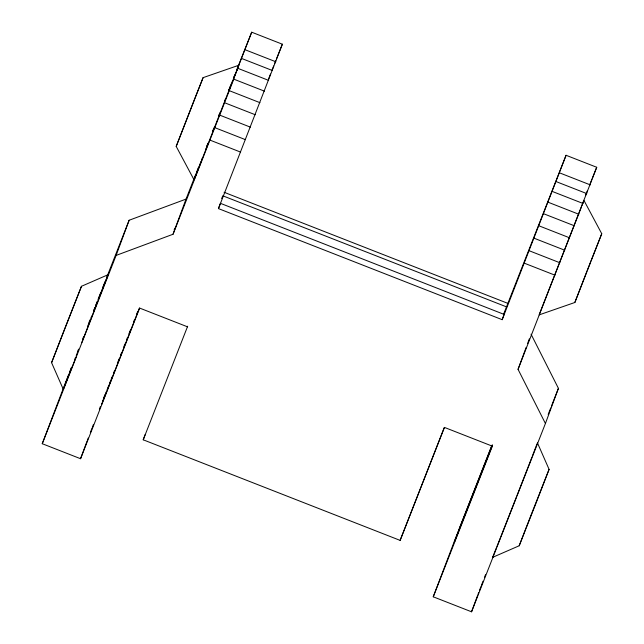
<?xml version="1.0" encoding="UTF-8"?>
<svg xmlns="http://www.w3.org/2000/svg" width="644" height="644" viewBox="0 0 644 644"><rect width="100%" height="100%" fill="white"/><g stroke="black" fill="none" stroke-linecap="round" stroke-linejoin="round"><path stroke-width="0.97" d="M76.185 356.8L63.273 389.282L51.584 362.685L65.221 327.442L81.474 286.29L108.103 274.69L81.788 342.536M81.474 286.29L51.584 362.685M63.273 389.282L68.449 375.637M492.217 444.956L455.163 539.213L433.243 596.803L471.553 611.8L545.42 423.502L518.05 369.342L596.722 167.279L566.068 155.285L502.175 319.682L218.453 208.6L282.354 44.203L251.699 32.2L194.053 179.821L176.198 146.405L195.349 97.139L203.093 77.65L238.884 65.229L233.708 78.882M203.093 77.65L176.198 146.405M101.841 403.474L101.583 404.279L102.541 401.961M194.053 179.821L201.033 161.523M537.402 442.774L549.082 469.371L535.454 504.614L519.201 545.766L492.571 557.366L492.829 556.561M539.068 314.908L574.851 302.487L586.781 271.647M583.899 200.316L601.746 233.732L574.851 302.487M519.201 545.766L525.536 529.223M187.541 326.83L139.651 308.082L80.564 458.721L42.254 443.716L63.82 387.028M42.254 443.716L116.113 255.418L129.122 220.256L186.036 199.101L195.913 173.928M80.564 458.721L87.061 441.14M116.113 255.418L173.027 234.255L186.036 199.101M218.453 208.6L220.401 203.319L504.123 314.409L502.175 319.682M433.243 596.803L492.33 446.163L444.441 427.407L400.125 540.388L143.226 439.804L145.174 434.531M400.125 540.388L444.199 427.737M503.584 314.272L566.068 155.285M518.05 369.342L526.196 347.309M527.589 343.558L529.32 338.865M471.553 611.8L477.711 595.145M545.42 423.502L558.42 388.34L531.05 334.18M87.359 440.359L88.228 438.041M478.057 594.219L478.637 592.673M102.541 401.615L106.405 391.544M581.878 205.774L583.641 201.121M537.144 443.579L532.226 456.419M479.571 590.186L480.996 586.459M90.345 432.502L92.028 428.123M581.524 206.684L539.39 314.127M459.438 528.716L454.262 542.369L492.475 445.141M481.334 585.589L483.016 581.202M92.366 427.246L93.452 424.428M484.441 577.507L485.528 574.698M64.167 386.134L68.361 375.355M68.803 374.703L71.693 367.265M74.857 359.127L75.557 357.339M76.25 355.56L77.988 351.101M99.353 409.19L100.392 406.501M103.877 397.541L104.924 394.844M107.121 389.709L108.925 385.056M109.641 383.196L110.728 380.403M111.09 379.477L112.128 376.796M113.521 373.23L114.56 370.558M139.434 307.993L109.891 383.47M205.637 149.666L208.068 143.419M201.749 159.664L202.474 157.804M527.895 467.584L531.864 457.353M527.549 468.478L516.955 495.639M525.882 528.338L532.483 511.416M69.745 371.813L71.468 367.386M77.562 351.777L78.6 349.12M82.641 339.171L83.72 336.418M117.369 363.345L119.164 358.756M120.597 355.086L121.676 352.34M212.705 131.545L214.5 126.957M173.027 234.255L233.788 79.156L264.442 91.158M459.349 528.434L491.823 445.447M89.057 322.403L90.096 319.738M93.654 310.682L94.749 307.88M95.481 306.021L97.308 301.36M98.041 299.492L100.601 292.964M102.79 287.377L104.988 281.782M106.453 278.055L129.122 220.256M87.753 326.122L89.588 321.437M90.989 317.878L91.69 316.091M93.791 310.746L95.191 307.18M123.865 346.738L124.968 343.928M126.433 340.185L127.528 337.376M128.953 333.769L130.7 329.309M228.789 90.128L231.252 83.865M196.637 172.061L198.473 167.4M206.877 145.963L207.98 143.169M212.729 131.046L213.824 128.253M218.582 116.129L219.676 113.336M224.571 101.285L225.617 98.613M218.533 116.661L220.369 111.975M221.681 198.561L222.768 195.784L506.49 306.866M143.226 439.804L187.662 326.218M590.975 260.925L601.746 233.732M587.119 270.77L590.645 261.778M548.181 414.438L550.741 407.918M551.473 406.05L558.42 388.34M516.585 496.572L500.879 536.549M532.83 510.523L549.082 469.371M95.545 306.278L97.316 301.795M98.379 299.098L99.788 295.507M133.501 322.177L134.564 319.488M136.689 314.095L137.752 311.406M236.606 70.252L251.699 32.2M233.386 78.447L234.456 75.718M228.805 90.53L230.568 86.046M268.693 78.608L270.496 74.052M100.142 294.606L108.103 274.69M109.536 384.363L102.855 401.18M232.009 82.416L232.726 80.589M233.45 78.769L234.537 76.032M274.755 63.265L275.785 60.681M276.461 58.966L282.354 44.203M271.921 70.438L273.692 65.954M589.469 185.488L591.852 179.467M585.581 195.309L587.352 190.825M496.918 546.563L500.525 537.45M592.198 178.605L596.722 167.279M234.891 75.123L235.913 72.579M236.589 70.88L237.266 69.182M496.556 547.472L492.571 557.366M237.612 68.328L238.562 66.01M174.13 229.819L175.635 227.227M245.203 49.781L275.849 61.776M559.572 172.866L590.218 184.86M241.806 58.532L272.46 70.534M556.174 181.616L586.829 193.619M237.982 68.385L268.629 80.379M552.351 191.469L582.997 203.464M548.157 202.24L578.811 214.243M229.304 90.675L259.951 102.678M543.673 213.76L574.319 225.762M224.595 102.742L255.241 114.737M538.964 225.819L569.61 237.821M219.741 115.139L250.395 127.142M534.109 238.224L564.764 250.226M214.838 127.665L245.485 139.668M529.207 250.749L559.853 262.752M209.96 140.11L240.614 152.105M524.329 263.187L554.983 275.189M224.072 192.266L507.794 303.348"/></g></svg>
